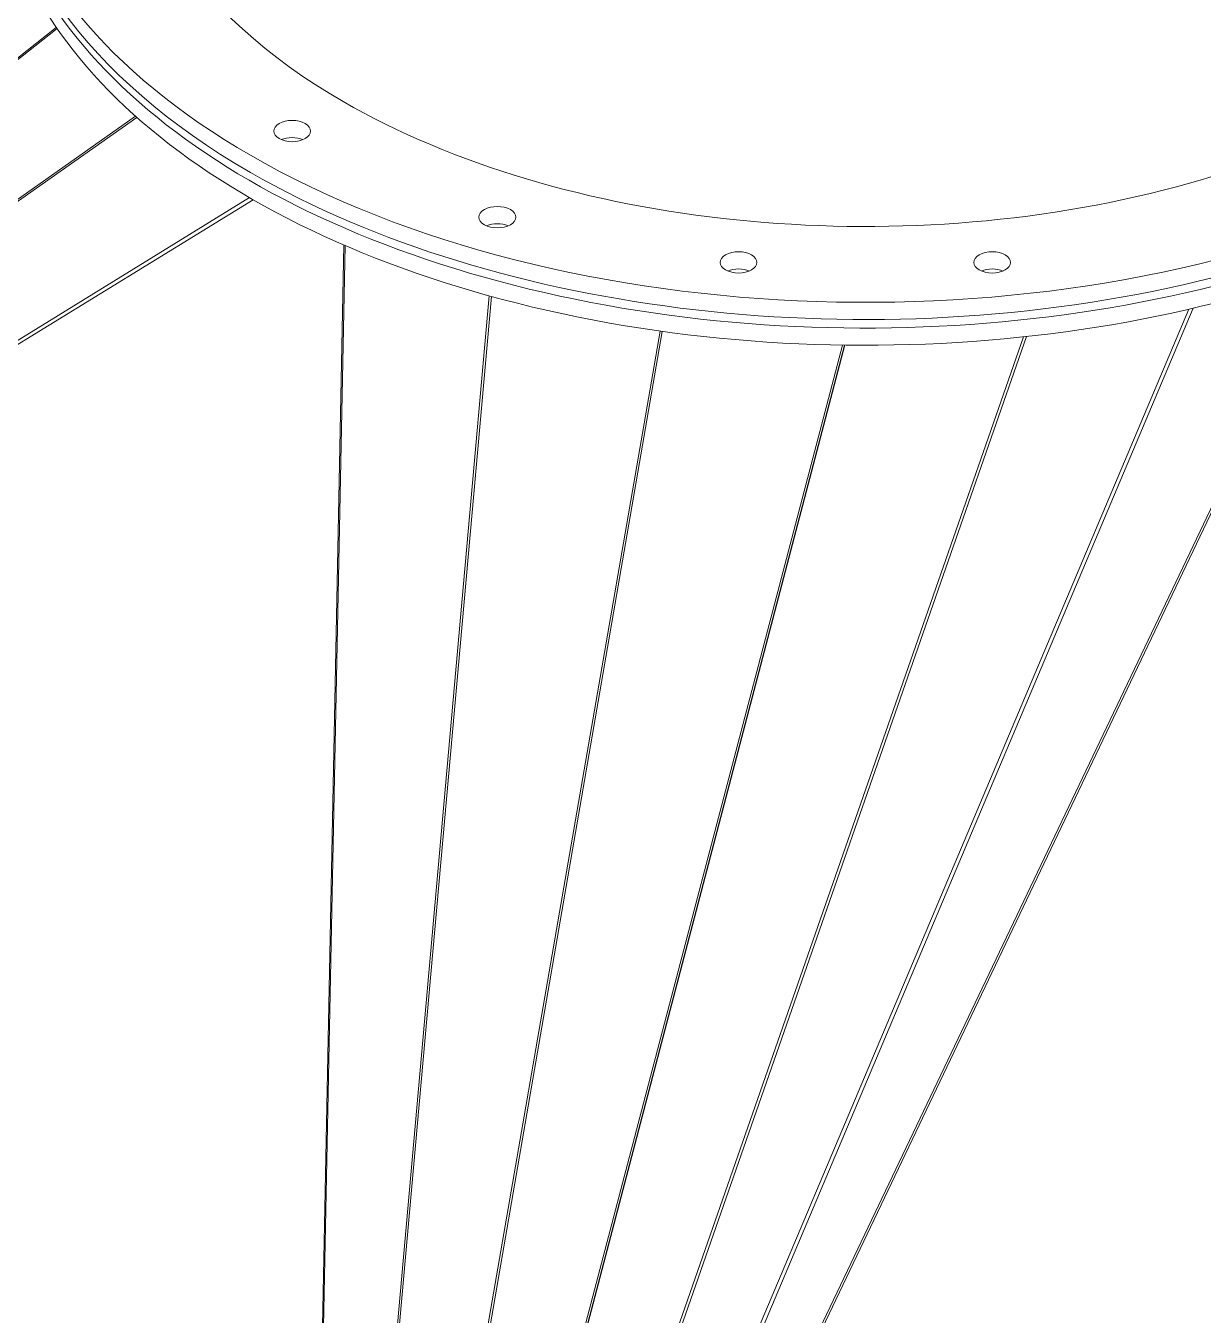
# Model space of a CAD drawing. Header units: inches. Extents: x -350577 to -266477, y -437959 to -377535.
# Drawn here: x -280229.4 to -279781.4, y -422029.7 to -421539.1 of the extents above; entities that cross this region are included whole.
import ezdxf

# ---------------------------------------------------------------- set-up
doc = ezdxf.new("R2010")
doc.units = ezdxf.units.IN
doc.header["$MEASUREMENT"] = 0
doc.layers.add('ORGINAL (itatec)', color=3, linetype='Continuous', lineweight=9)

msp = doc.modelspace()

# ---------------------------------------------------------------- linework, layer by layer
at = {"layer": 'ORGINAL (itatec)', "extrusion": (-5.55112e-17, 0.816497, 0.57735)}
for p, q in [((-280217.82, -421539.72), (-280832.26, -422026.74)), ((-280832.07, -422027.22), (-280217.54, -421540.13)), ((-280187.64, -421573.55), (-280832.07, -422027.22)), ((-280831.84, -422027.86), (-280187.14, -421574)), ((-280144.31, -421604.51), (-280831.84, -422027.86)), ((-280831.68, -422028.28), (-280142.85, -421605.35)), ((-280108.38, -421622.52), (-280124.57, -422436.53)), ((-280107.94, -421622.71), (-280124.11, -422436.47)), ((-280119.46, -422437.76), (-279735.15, -421631.87)), ((-280118.79, -422438.24), (-279734.07, -421631.48)), ((-280124.11, -422436.47), (-280053.03, -421641.89)), ((-280052.21, -421642.12), (-280123.26, -422436.45)), ((-280120.65, -422437.12), (-279786.84, -421646.97)), ((-279785.21, -421646.59), (-280119.46, -422437.76)), ((-280123.26, -422436.45), (-279988.05, -421655.28)), ((-279987.25, -421655.39), (-280122.46, -422436.55)), ((-280122.46, -422436.55), (-279918.6, -421660.61)), ((-279917.83, -421660.62), (-280122.05, -422437.94)), ((-279917.83, -421660.62), (-280122.05, -422437.94)), ((-280121.62, -422436.75), (-279849.78, -421657.5)), ((-279917.72, -421660.62), (-280121.62, -422436.75)), ((-279848.63, -421657.37), (-280120.65, -422437.12))]:
    msp.add_line(p, q, dxfattribs=at)
at = {"layer": 'ORGINAL (itatec)', "extrusion": (1.41809e-17, 1.63342e-29, -1)}
msp.add_ellipse((-279909.92, -421453.24), major_axis=(-331, 0), ratio=0.57735, start_param=-0.785398, end_param=0.562506, dxfattribs=at)
at = {"layer": 'ORGINAL (itatec)', "extrusion": (3.89684e-17, 5.55112e-17, -1)}
msp.add_ellipse((-279909.92, -421453.24), major_axis=(331, 0), ratio=0.57735, start_param=-0.562506, end_param=2.356194, dxfattribs=at)
at = {"layer": 'ORGINAL (itatec)'}
for centre, major_axis, start_param, end_param in [((-279909.92, -421453.24), (-281, 0), -0.08439, 0.785398), ((-279909.92, -421453.24), (281, 0), -2.356194, 0.08439), ((-280128.06, -421579.19), (7, 0), -5.497787, 0.785398), ((-280049.98, -421611.94), (7, 0), -5.497787, 0.785398), ((-279958.18, -421629.16), (7, 0), -5.497787, 0.785398), ((-279861.66, -421629.16), (7, 0), -5.497787, 0.785398)]:
    msp.add_ellipse(centre, major_axis=major_axis, ratio=0.57735, start_param=start_param, end_param=end_param, dxfattribs=at)
at = {"layer": 'ORGINAL (itatec)', "extrusion": (-8.43555e-18, -5.55112e-17, -1)}
msp.add_ellipse((-279909.92, -421463.04), major_axis=(-331, 0), ratio=0.57735, start_param=-2.356194, end_param=0.008545, dxfattribs=at)
at = {"layer": 'ORGINAL (itatec)', "extrusion": (-1.33501e-16, -2.22045e-16, -1)}
msp.add_ellipse((-279909.92, -421459.78), major_axis=(-331, 0), ratio=0.57735, start_param=-0.785398, end_param=0, dxfattribs=at)
at = {"layer": 'ORGINAL (itatec)', "extrusion": (4.55769e-17, 2.22045e-16, -1)}
msp.add_ellipse((-279909.92, -421459.78), major_axis=(331, 0), ratio=0.57735, start_param=0, end_param=2.356194, dxfattribs=at)
at = {"layer": 'ORGINAL (itatec)', "extrusion": (4.70756e-17, 5.55112e-17, -1)}
msp.add_ellipse((-279909.92, -421469.57), major_axis=(-331, 0), ratio=0.57735, start_param=-2.356194, end_param=0, dxfattribs=at)
at = {"layer": 'ORGINAL (itatec)', "extrusion": (3.07934e-17, -1.11022e-16, -1)}
msp.add_ellipse((-280128.06, -421585.72), major_axis=(7, 0), ratio=0.57735, start_param=-2.200636, end_param=-0.940957, dxfattribs=at)
at = {"layer": 'ORGINAL (itatec)', "extrusion": (1.22932e-16, 1.19605e-28, -1)}
msp.add_ellipse((-280049.98, -421618.47), major_axis=(7, 0), ratio=0.57735, start_param=-2.200636, end_param=-0.940957, dxfattribs=at)
at = {"layer": 'ORGINAL (itatec)', "extrusion": (6.91293e-17, -1.11022e-16, -1)}
msp.add_ellipse((-279958.18, -421635.69), major_axis=(7, 0), ratio=0.57735, start_param=-2.200636, end_param=-0.940957, dxfattribs=at)
at = {"layer": 'ORGINAL (itatec)', "extrusion": (1.30488e-17, -5.55112e-17, -1)}
msp.add_ellipse((-279861.66, -421635.69), major_axis=(7, 0), ratio=0.57735, start_param=-2.200636, end_param=-0.940957, dxfattribs=at)

doc.saveas('drawing.dxf')
